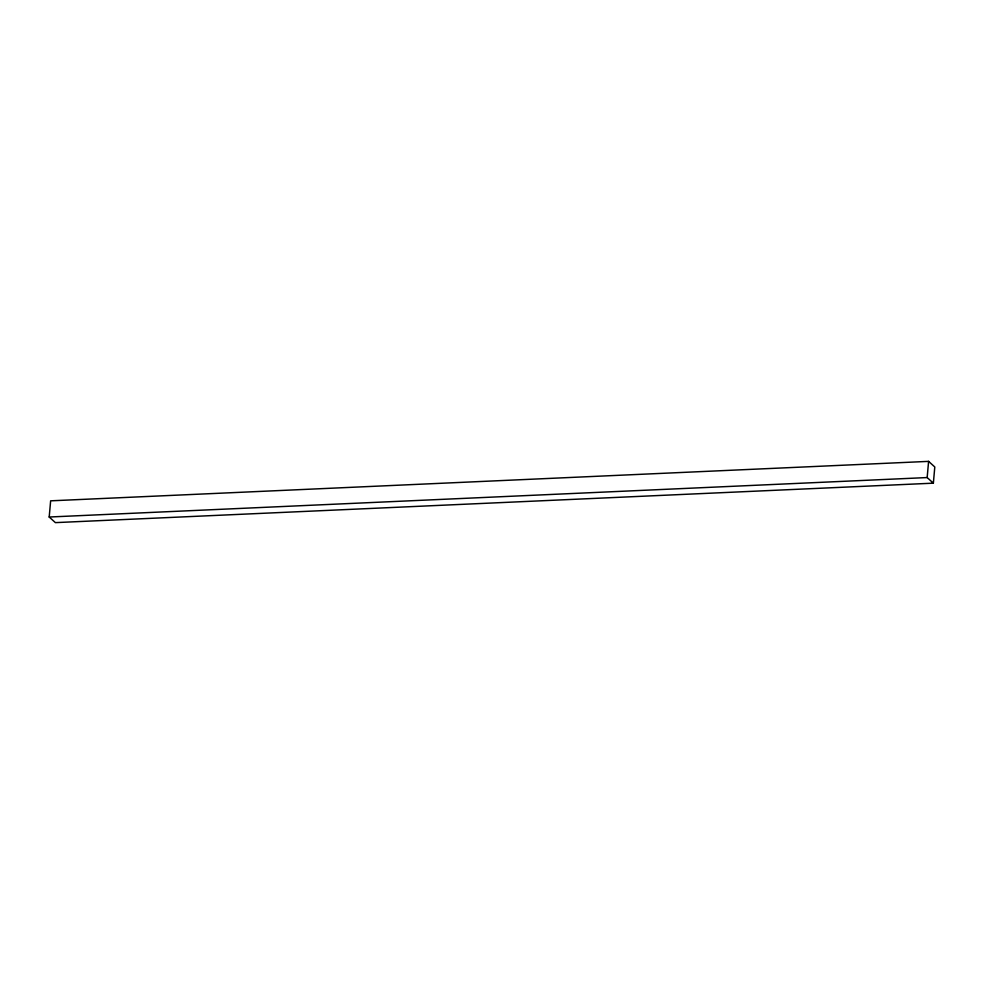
<?xml version="1.0" encoding="UTF-8"?>
<svg xmlns="http://www.w3.org/2000/svg" width="984" height="984" viewBox="0 0 984 984"><rect width="100%" height="100%" fill="white"/><g stroke="black" fill="none" stroke-linecap="round" stroke-linejoin="round"><path stroke-width="1.48" d="M49.2 517.018L50.639 500.831L928.601 461.373L934.8 466.982L933.361 483.169L55.399 522.627L49.2 517.018L927.162 477.56L933.361 483.169M927.162 477.56L928.601 461.373"/></g></svg>
